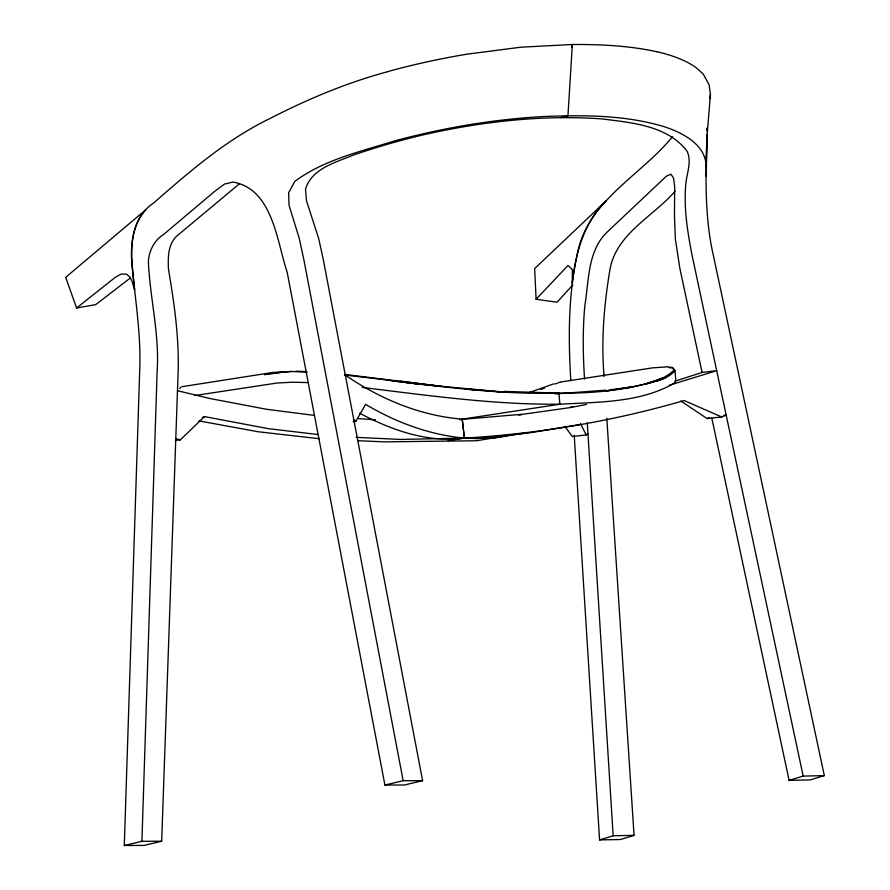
<?xml version="1.0" encoding="UTF-8"?>
<svg xmlns="http://www.w3.org/2000/svg" width="890" height="890" viewBox="0 0 890 890"><rect width="100%" height="100%" fill="white"/><g stroke="black" fill="none" stroke-linecap="round" stroke-linejoin="round"><path stroke-width="1.33" d="M711.822 418.166L789.096 780.374L810.245 779.896L824.318 775.613L713.168 254.551C704.335 215.302 705.748 174.84 706.949 134.913M239.41 183.774L176.187 236.584C167.821 245.306 167.988 257.688 168.444 268.958C174.106 302.611 179.057 336.476 178.178 370.696L161.68 841.228L144.058 845.411L124.3 845.5L139.708 370.229C141.299 332.226 134.245 294.79 131.453 257.043C131.097 237.063 135.603 214.802 153.503 203.12C189.77 171.347 226.516 139.474 270.293 118.348C307.818 99.079 346.866 82.692 387.651 71.701M124.3 845.5L141.911 841.317L157.152 370.907C159.555 334.028 149.932 298.017 148.363 261.46C149.175 250.413 154.248 240.3 163.793 234.326L214.902 191.172L224.536 184.063L233.013 182.027C272.896 189.214 276.701 241.068 287.17 272.151L384.914 785.036L404.36 785.013L422.605 780.675L323.348 259.913L318.742 238.687L306.494 200.795L305.515 189.225C311.455 168.599 335.408 162.592 352.93 155.238C376.092 147.262 399.632 140.409 423.484 134.802C481.801 121.585 541.943 114.699 601.74 118.882C631.399 122.642 667.533 125.457 687.091 151.211C692.086 162.036 686.568 173.539 685.745 184.642C683.731 208.316 687.558 232.245 692.109 255.463L803.181 776.091L824.318 775.613M706.983 134.98L706.237 176.365M657.354 51.798A245.295 77.018 -10.7 0 1 696.458 67.951L703.211 74.059L709.119 84.839L710.443 94.496L706.894 137.75L706.215 167.765C706.615 144.692 682.574 132.655 663.684 126.536C625.036 114.966 584.129 114.966 544.168 116.49C493.683 119.249 443.598 127.748 394.793 140.854C360.606 151.556 324.138 159.666 294.857 181.326L288.638 192.718L289.061 205.368L299.196 238.164L303.824 259.491L403.17 780.697L422.605 780.675M571.903 47.203L572.337 44.5C600.772 44.311 629.397 45.713 657.254 51.843M709.797 98.478L710.443 94.496M179.635 388.441L181.148 387.039M353.152 421.637L355.822 421.404L365.601 404.372C395.761 422.272 429.314 434.865 464.391 438.091L462.21 419.157C420.036 415.752 380.008 398.898 345.32 375.157M572.804 284.922L557.107 302.211L536.091 299.285L534.668 268.546L605.834 201.118C583.751 222.344 575.641 253.683 572.237 283.176L572.381 269.681L568.009 265.454L536.091 299.285M669.158 367.681L673.062 367.926L675.02 370.551C667.99 379.118 656.141 381.109 645.995 383.913C617.593 391.166 588.156 393.447 558.909 393.124C486.997 395.06 415.786 382.722 344.508 375.057M672.595 136.582C641.668 174.74 590.459 199.004 578.2 249.901C568.187 292.688 568.154 337.143 570.824 380.786M175.363 440.316L180.37 439.86L204.455 416.587L268.446 428.68L317.563 434.476M675.098 191.172C653.305 216.559 616.625 233.291 610.017 269.158C604.054 304.647 601.028 340.67 604.087 376.615M76.585 308.007L115.199 277.38L121.129 274.064L126.413 274.131L129.506 276.612L131.976 281.062L134.613 289.784C131.965 263.585 126.124 231.077 145.738 209.784L65.682 277.346L76.585 308.007L95.742 304.614L130.229 278.081M564.727 426.288L572.37 436.523L586.154 434.965L587.967 433.719M625.648 388.418C642.157 384.157 661.582 382.478 674.119 369.973L672.228 367.481L666.421 366.747M202.364 417.555L204.455 416.587M680.817 401.045L707.094 418.556L721.79 416.987L726.173 415.129L723.514 415.441M707.094 418.556L709.319 417.677M655.975 381.365L666.054 377.516M557.908 382.978L559.788 382.266M553.613 383.901L528.315 392.902M540.875 389.442L544.736 388.018M662.772 377.883L645.995 383.913L663.395 378.484M675.165 381.143L702.065 372.421L716.684 370.674L669.28 385.259M523.887 433.141L492.203 438.336L479.699 438.225M554.77 384.013L556.962 383.334M507.478 435.644L476.551 440.75L384.135 441.863L357.914 440.672M789.096 780.374L803.181 776.091M574.217 435.266L599.582 839.904L613.154 835.777L634.058 835.376L606.802 418.189M634.058 835.376L620.475 839.515L599.582 839.904M556.261 393.836L605.912 390.165M560.8 117.636L567.953 115.745L572.337 44.5L521.017 47.192L467.194 54.145A245.295 76.629 -10.9 0 0 387.584 71.645M384.914 785.036L403.17 780.697M586.521 404.416L570.345 407.576L524.288 414.072L459.529 419.579M580.002 424.519L528.949 432.963L477.096 438.614L464.413 438.091L448.193 440.606M570.379 407.119L573.104 406.674M182.216 386.649L273.074 372.432L291.375 371.475L307.15 372.209M560.166 382.088L652.57 367.859L665.72 366.958M554.815 393.758L558.909 393.124L559.877 404.216L462.21 419.157L464.413 438.091L469.976 438.136M194.777 395.538L277.024 383.023L292.421 382.211L308.185 382.589M280.661 372.565L264.53 374.634L272.93 372.921L291.375 371.475M518.625 415.141L521.329 414.851M464.413 438.091C538.761 433.764 612.587 421.337 684.11 400.533L721.79 416.987M141.911 841.317L161.68 841.228M558.909 393.124L504.029 391.4M296.025 371.219L306.594 371.553M356.145 437.346L400.533 439.438L464.391 438.091C427.723 443.009 391.533 430.204 359.605 413.16M357.769 418.567L375.458 419.769M391.6 380.82L419.513 384.213L505.409 392.301L464.88 388.785L476.773 390.209M344.931 374.434L441.329 386.382L400.322 381.053M319.31 438.726L258.278 431.772L198.893 420.892M362.364 387.473C427.957 395.416 493.65 404.839 559.877 404.216C598.258 401.935 640.399 402.981 674.553 382.978L675.788 380.097L675.02 370.551M314.237 415.385L266.577 409.278L209.639 398.475L177.466 390.71M399.933 381.665L419.513 384.213M175.786 438.703L180.37 439.86M353.786 419.624L355.822 421.404M580.502 423.551L586.154 434.965M702.065 372.421L679.804 268.068L675.343 238.82L674.475 216.437L674.676 186.555L673.563 178.111L671.038 174.284L666.599 176.009L607.881 231.367C587.511 250.068 589.024 280.283 584.886 305.348C582.538 329.878 582.961 354.565 584.552 379.129M587.278 422.772L613.154 835.777M707.216 128.071L707.127 130.83L707.216 128.071M611.452 389.642L605.779 391.088L632.89 386.761L611.452 389.642"/></g></svg>
